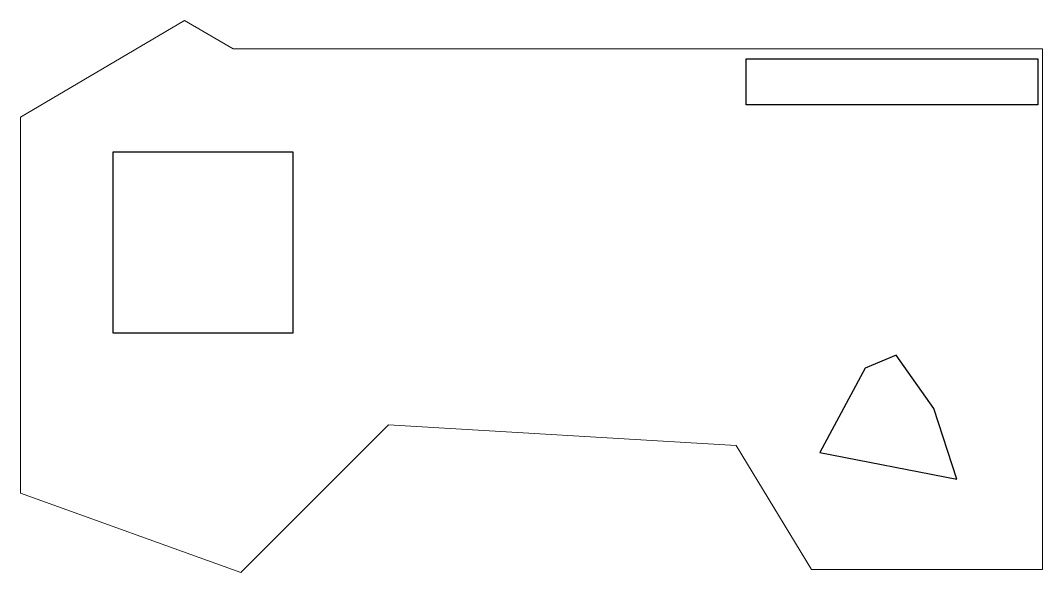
# Model space of a CAD drawing. Header units: millimetres. Extents: x -1821 to 7020, y 1420 to 6192.
import ezdxf

# ---------------------------------------------------------------- set-up
doc = ezdxf.new("R2010")
doc.units = ezdxf.units.MM
doc.layers.add('COLUMN', color=4, linetype='Continuous')
doc.layers.add('WALL', color=6, linetype='Continuous')
doc.layers.add('FLOOR', color=1, linetype='Continuous', lineweight=5)

msp = doc.modelspace()

# ---------------------------------------------------------------- linework, layer by layer
at = {"layer": 'COLUMN'}
msp.add_lwpolyline([(-1021.5, 3492.8), (538.5, 3492.8), (538.5, 5052.8), (-1021.5, 5052.8)], close=True, dxfattribs=at)
msp.add_lwpolyline([(5486.2, 3185.8), (5093.6, 2457.2), (6277.6, 2226.8), (6078.2, 2837), (5754.1, 3297.9), (5486.2, 3185.8)], dxfattribs=at)
at = {"layer": 'FLOOR'}
msp.add_lwpolyline([(19.9, 5945.7), (7019.9, 5945.7), (7019.9, 1445.7), (5019.9, 1445.7), (4368.4, 2518.6), (1362.2, 2695.8), (86.2, 1419.9), (-1821.4, 2104.9), (-1821.4, 5355.2), (-402.1, 6192.4), (19.9, 5945.7)], dxfattribs=at)
at = {"layer": 'WALL'}
msp.add_lwpolyline([(4456.5, 5859.6), (6979.5, 5859.6), (6979.5, 5463.1), (4456.5, 5463.1)], close=True, dxfattribs=at)

doc.saveas('drawing.dxf')
